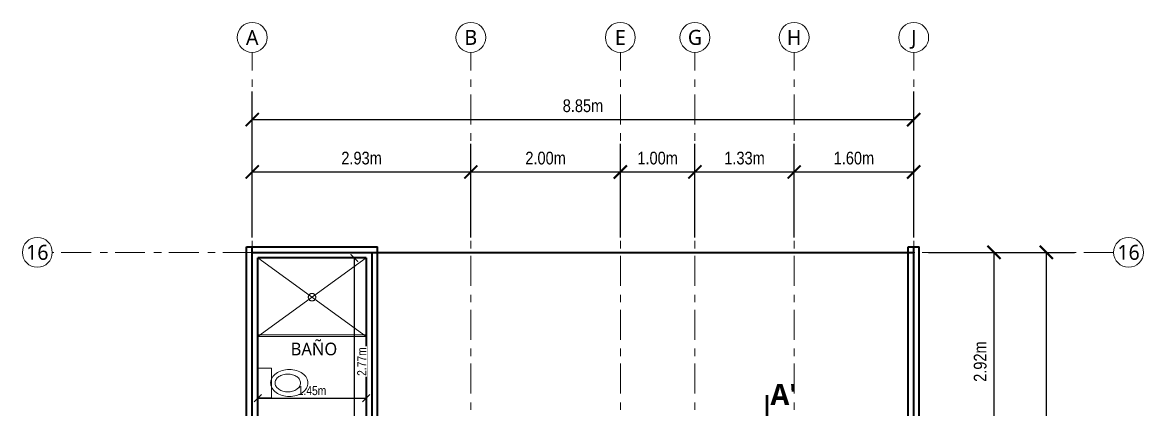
# Model space of a CAD drawing. Header units: metres. Extents: x 28.9 to 123.7, y -14.9 to 30.2.
# Drawn here: x 28.86 to 43.86, y 25.07 to 30.24 of the extents above; entities that cross this region are included whole.
import ezdxf
from ezdxf.enums import TextEntityAlignment as Align

# ---------------------------------------------------------------- set-up
doc = ezdxf.new("R2010")
doc.units = ezdxf.units.M
doc.linetypes.add('EJE', pattern=[0.6, 0.4, -0.08, 0, -0.12])
for name, color, linetype, lineweight in [('001_Muros', 7, 'Continuous', 40), ('002_EjesVerticales', 8, 'EJE', 9), ('006_Mobiliario', 6, 'Continuous', 18), ('007_Textos', 7, 'Continuous', 18), ('008_Cotas', 8, 'Continuous', 13), ('017_LineaDeCorte', 1, 'Continuous', 30)]:
    doc.layers.add(name, color=color, linetype=linetype, lineweight=lineweight)
doc.styles.add('OpenSans', font='OpenSans-Regular.ttf')
doc.styles.add('OpenSans-SemiBold', font='OpenSans-SemiBold.ttf')
doc.styles.add('OpenSansCondensed-Light', font='OpenSansCondensed-Light.ttf')
doc.dimstyles.new('EZDXF', dxfattribs={"dimtxt": 0.25, "dimasz": 0.175, "dimexe": 0.375, "dimexo": 0.125, "dimgap": 0.1, "dimtad": 1, "dimzin": 4, "dimtxsty": 'OpenSansCondensed-Light', "dimblk": 'ARCHTICK', "dimcen": 2.5, "dimazin": 1, "dimtfac": 0.5, "dimtmove": 2, "dimatfit": 3})

# ---------------------------------------------------------------- blocks, each defined once
blk = doc.blocks.new('EJE')
at = {"color": 0, "linetype": 'Continuous'}
blk.add_circle((0, 0), 0.2, dxfattribs=at)
at = {"color": 0, "style": 'OpenSans'}
blk.add_attdef('EJE', text='', height=0.2, dxfattribs=at).set_placement((0, 0), align=Align.MIDDLE_CENTER)
blk = doc.blocks.new('_ARCHTICK')
at = {"color": 0, "linetype": 'ByBlock', "const_width": 0.15}
blk.add_lwpolyline([(-0.5, -0.5), (0.5, 0.5)], dxfattribs=at)
blk = doc.blocks.new('*D39')
at = {"color": 0}
for p, q in [((31.935, 27.368), (31.935, 28.618)), ((34.86, 27.368), (34.86, 28.618)), ((31.935, 28.243), (34.86, 28.243))]:
    blk.add_line(p, q, dxfattribs=at)
at = {"layer": 'Defpoints', "color": 0}
for p in [(31.935, 28.243), (31.935, 27.243), (34.86, 27.243)]:
    blk.add_point(p, dxfattribs=at)
at = {"layer": '008_Cotas', "color": 0, "xscale": 0.175, "yscale": 0.175, "rotation": 180}
blk.add_blockref('_ARCHTICK', (31.935, 28.243), dxfattribs=at)
at = {"layer": '008_Cotas', "color": 0, "xscale": 0.175, "yscale": 0.175}
blk.add_blockref('_ARCHTICK', (34.86, 28.243), dxfattribs=at)
at = {"layer": '008_Cotas', "color": 0, "insert": (33.398, 28.428), "char_height": 0.17, "attachment_point": 5, "style": 'OpenSansCondensed-Light', "bg_fill": 3, "box_fill_scale": 1.1, "bg_fill_color": 1}
blk.add_mtext('2.93m', dxfattribs=at)
blk = doc.blocks.new('MOB_WC_40x70')
at = {"color": 0, "lineweight": -2}
for points in [[(0.2, 0.17), (0.2, 0.35), (-0.2, 0.35), (-0.2, 0.17)], [(0.18, -0.07), (0.179, -0.095), (0.177, -0.119), (0.172, -0.143), (0.166, -0.166), (0.159, -0.188), (0.15, -0.209), (0.139, -0.229), (0.127, -0.247), (0.114, -0.263), (0.1, -0.278), (0.085, -0.29), (0.069, -0.301), (0.052, -0.309), (0.035, -0.315), (0.018, -0.319), (0, -0.32), (-0.018, -0.319), (-0.035, -0.315), (-0.052, -0.309), (-0.069, -0.301), (-0.085, -0.29), (-0.1, -0.278), (-0.114, -0.263), (-0.127, -0.247), (-0.139, -0.229), (-0.15, -0.209), (-0.159, -0.188), (-0.166, -0.166), (-0.172, -0.143), (-0.177, -0.119), (-0.179, -0.095), (-0.18, -0.07), (-0.179, -0.045), (-0.177, -0.021), (-0.172, 0.003), (-0.166, 0.026), (-0.159, 0.048), (-0.15, 0.069), (-0.139, 0.089), (-0.127, 0.107), (-0.114, 0.123), (-0.1, 0.138), (-0.085, 0.15), (-0.069, 0.161), (-0.052, 0.169), (-0.035, 0.175), (-0.018, 0.179), (0, 0.18), (0.018, 0.179), (0.035, 0.175), (0.052, 0.169), (0.069, 0.161), (0.085, 0.15), (0.1, 0.138), (0.114, 0.123), (0.127, 0.107), (0.139, 0.089), (0.15, 0.069), (0.159, 0.048), (0.166, 0.026), (0.172, 0.003), (0.177, -0.021), (0.179, -0.045)], [(0.12, -0.05), (0.119, -0.067), (0.118, -0.083), (0.115, -0.099), (0.111, -0.115), (0.106, -0.13), (0.1, -0.144), (0.093, -0.158), (0.085, -0.17), (0.076, -0.181), (0.067, -0.191), (0.057, -0.2), (0.046, -0.207), (0.035, -0.213), (0.023, -0.217), (0.012, -0.219), (0, -0.22), (-0.012, -0.219), (-0.023, -0.217), (-0.035, -0.213), (-0.046, -0.207), (-0.057, -0.2), (-0.067, -0.191), (-0.076, -0.181), (-0.085, -0.17), (-0.093, -0.158), (-0.1, -0.144), (-0.106, -0.13), (-0.111, -0.115), (-0.115, -0.099), (-0.118, -0.083), (-0.119, -0.067), (-0.12, -0.05), (-0.119, -0.033), (-0.118, -0.017), (-0.115, -0.001), (-0.111, 0.015), (-0.106, 0.03), (-0.1, 0.044), (-0.093, 0.058), (-0.085, 0.07), (-0.076, 0.081), (-0.067, 0.091), (-0.057, 0.1), (-0.046, 0.107), (-0.035, 0.113), (-0.023, 0.117), (-0.012, 0.119), (0, 0.12), (0.012, 0.119), (0.023, 0.117), (0.035, 0.113), (0.046, 0.107), (0.057, 0.1), (0.067, 0.091), (0.076, 0.081), (0.085, 0.07), (0.093, 0.058), (0.1, 0.044), (0.106, 0.03), (0.111, 0.015), (0.115, -0.001), (0.118, -0.017), (0.119, -0.033)]]:
    blk.add_lwpolyline(points, close=True, dxfattribs=at)
blk = doc.blocks.new('MOB_REGADERA_145x105')
for points in [[(0.725, -0.525), (0.725, 0.525), (-0.725, 0.525), (-0.725, -0.525)], [(0.05, 0), (0.05, 0.005), (0.049, 0.01), (0.048, 0.015), (0.046, 0.019), (0.044, 0.024), (0.042, 0.028), (0.039, 0.032), (0.035, 0.035), (0.032, 0.039), (0.028, 0.042), (0.024, 0.044), (0.019, 0.046), (0.015, 0.048), (0.01, 0.049), (0.005, 0.05), (0, 0.05), (-0.005, 0.05), (-0.01, 0.049), (-0.015, 0.048), (-0.019, 0.046), (-0.024, 0.044), (-0.028, 0.042), (-0.032, 0.039), (-0.035, 0.035), (-0.039, 0.032), (-0.042, 0.028), (-0.044, 0.024), (-0.046, 0.019), (-0.048, 0.015), (-0.049, 0.01), (-0.05, 0.005), (-0.05, 0), (-0.05, -0.005), (-0.049, -0.01), (-0.048, -0.015), (-0.046, -0.019), (-0.044, -0.024), (-0.042, -0.028), (-0.039, -0.032), (-0.035, -0.035), (-0.032, -0.039), (-0.028, -0.042), (-0.024, -0.044), (-0.019, -0.046), (-0.015, -0.048), (-0.01, -0.049), (-0.005, -0.05), (0, -0.05), (0.005, -0.05), (0.01, -0.049), (0.015, -0.048), (0.019, -0.046), (0.024, -0.044), (0.028, -0.042), (0.032, -0.039), (0.035, -0.035), (0.039, -0.032), (0.042, -0.028), (0.044, -0.024), (0.046, -0.019), (0.048, -0.015), (0.049, -0.01), (0.05, -0.005)], [(0.725, -0.525), (0.725, -0.505), (-0.725, -0.505), (-0.725, -0.525)]]:
    blk.add_lwpolyline(points, close=True)
for points in [[(-0.725, -0.525), (0.725, 0.525)], [(-0.725, 0.525), (0.725, -0.525)]]:
    blk.add_lwpolyline(points)

msp = doc.modelspace()

# ---------------------------------------------------------------- linework, layer by layer
at = {"layer": '001_Muros'}
for p, q in [((31.86, -0.2), (31.86, 27.243)), ((31.935, -0.2), (31.935, 27.243)), ((33.535, 27.168), (33.535, 24.246)), ((40.785, -0.2), (40.785, 27.243)), ((40.86, -0.2), (40.86, 27.243)), ((33.46, 27.093), (33.46, 24.171))]:
    msp.add_line(p, q, dxfattribs=at)
msp.add_lwpolyline([(33.46, 27.093), (32.01, 27.093)], dxfattribs=at)
at = {"layer": '002_EjesVerticales'}
for p, q in [((31.935, -2.8), (31.935, 29.843)), ((34.86, -2.8), (34.86, 29.843)), ((36.86, -2.8), (36.86, 29.843)), ((37.858, -2.8), (37.858, 29.843)), ((40.785, -2.8), (40.785, 29.843))]:
    msp.add_line(p, q, dxfattribs=at)
at = {"layer": '002_EjesVerticales', "true_color": 0x000000}
msp.add_line((39.185, -2.8), (39.185, 29.843), dxfattribs=at)
at = {"layer": '017_LineaDeCorte', "lineweight": 50}
msp.add_line((38.823, 24.658), (38.823, 25.258), dxfattribs=at)

# ---------------------------------------------------------------- block references
at = {"layer": '002_EjesVerticales'}
for p, values in [((31.935, 30.043), {'EJE': 'A'}), ((34.86, 30.043), {'EJE': 'B'}), ((36.86, 30.043), {'EJE': 'E'}), ((37.858, 30.043), {'EJE': 'G'}), ((40.785, 30.043), {'EJE': 'J'}), ((29.06, 27.168), {'EJE': '16'}), ((43.66, 27.168), {'EJE': '16'})]:
    msp.add_blockref('EJE', p, dxfattribs=at).add_auto_attribs(values)
at = {"layer": '002_EjesVerticales', "color": 18, "true_color": 0x000000}
msp.add_blockref('EJE', (39.185, 30.043), dxfattribs=at).add_auto_attribs({'EJE': 'H'})

# ---------------------------------------------------------------- texts
at = {"layer": '007_Textos', "insert": (32.45, 25.96), "char_height": 0.1688, "attachment_point": 1, "style": 'OpenSans'}
msp.add_mtext_dynamic_manual_height_columns('BAÑO', width=0.04964, gutter_width=0.844, heights=[0], dxfattribs=at)
at = {"layer": '007_Textos', "insert": (39.043, 25.268), "char_height": 0.28, "attachment_point": 5, "style": 'OpenSans-SemiBold'}
msp.add_mtext("A'", dxfattribs=at)

# ---------------------------------------------------------------- next in the draw order: dimensions: what is measured, and where the dimension line sits
at = {"layer": '008_Cotas'}
msp.add_linear_dim(base=(36.86, 28.243), p1=(36.86, 27.243), p2=(37.858, 27.243), dimstyle='EZDXF', override={"dimtxt": 0.17, "dimzin": 0, "dimdsep": 46, "dimpost": '<>m', "dimtix": 1, "dimfxl": 1, "dimtfill": 1}, dxfattribs=at).render()
msp.add_linear_dim(base=(33.3, 27.093), p1=(32.894, 27.093), p2=(32.894, 24.321), angle=90, dimstyle='EZDXF', override={"dimtxt": 0.12, "dimasz": 0.1, "dimexe": 0.05, "dimexo": 0.02, "dimgap": 0.04, "dimrnd": 0.001, "dimzin": 0, "dimdsep": 46, "dimpost": '<>m', "dimtix": 1, "dimtfill": 1}, dxfattribs=at).render()

# ---------------------------------------------------------------- next in the draw order: linework, layer by layer
at = {"layer": '001_Muros'}
msp.add_line((31.935, 27.168), (33.535, 27.168), dxfattribs=at)
msp.add_lwpolyline([(33.535, 27.168), (40.785, 27.168)], dxfattribs=at)

# ---------------------------------------------------------------- next in the draw order: block references
at = {"layer": '006_Mobiliario'}
msp.add_blockref('MOB_REGADERA_145x105', (32.735, 26.568), dxfattribs=at)

# ---------------------------------------------------------------- next in the draw order: dimensions: what is measured, and where the dimension line sits
at = {"layer": '008_Cotas'}
for base, p1, p2, override in [((34.86, 28.243), (34.86, 27.243), (36.86, 27.243), {"dimtxt": 0.17, "dimzin": 0, "dimdsep": 46, "dimpost": '<>m', "dimtix": 1, "dimfxl": 1, "dimtfill": 1}), ((32.01, 25.218), (32.01, 25.218), (33.46, 25.218), {"dimtxt": 0.12, "dimasz": 0.1, "dimexe": 0.05, "dimexo": 0.02, "dimgap": 0.04, "dimrnd": 0.001, "dimzin": 0, "dimdsep": 46, "dimpost": '<>m', "dimtix": 1, "dimtfill": 1})]:
    msp.add_linear_dim(base=base, p1=p1, p2=p2, dimstyle='EZDXF', override=override, dxfattribs=at).render()

# ---------------------------------------------------------------- next in the draw order: linework, layer by layer
at = {"layer": '001_Muros'}
msp.add_line((32.01, 24.321), (32.01, 27.093), dxfattribs=at)

# ---------------------------------------------------------------- next in the draw order: block references
at = {"layer": '006_Mobiliario', "rotation": 90}
msp.add_blockref('MOB_WC_40x70', (32.361, 25.421), dxfattribs=at)

# ---------------------------------------------------------------- next in the draw order: dimensions: what is measured, and where the dimension line sits
at = {"layer": '008_Cotas'}
dim = msp.add_linear_dim(base=(31.935440352, 28.243), p1=(31.935440352, 27.243), p2=(34.860440352, 27.243), dimstyle='EZDXF', override={"dimtxt": 0.17, "dimzin": 0, "dimdsep": 46, "dimpost": '<>m', "dimtix": 1, "dimfxl": 1, "dimtfill": 1}, dxfattribs=at)
dim.commit()
dim.dimension.update_dxf_attribs({"geometry": '*D39', "text_midpoint": (33.397940352, 28.428)})

# ---------------------------------------------------------------- next in the draw order: dimensions: what is measured, and where the dimension line sits
msp.add_linear_dim(base=(31.935, 28.943), p1=(31.935, 27.243), p2=(40.785, 27.243), dimstyle='EZDXF', override={"dimtxt": 0.17, "dimzin": 0, "dimdsep": 46, "dimpost": '<>m', "dimtix": 1, "dimfxl": 1, "dimtfill": 1}, dxfattribs=at).render()

# ---------------------------------------------------------------- next in the draw order: linework, layer by layer
at = {"layer": '001_Muros'}
for p in [(31.86, 27.243), (33.61, 24.171)]:
    msp.add_line(p, (33.61, 27.243), dxfattribs=at)

# ---------------------------------------------------------------- next in the draw order: dimensions: what is measured, and where the dimension line sits
at = {"layer": '008_Cotas'}
msp.add_linear_dim(base=(37.858, 28.243), p1=(37.858, 27.243), p2=(39.185, 27.243), dimstyle='EZDXF', override={"dimtxt": 0.17, "dimzin": 0, "dimdsep": 46, "dimpost": '<>m', "dimtix": 1, "dimfxl": 1, "dimtfill": 1}, dxfattribs=at).render()
msp.add_linear_dim(base=(42.56, -0.125), p1=(40.86, -0.125), p2=(40.86, 27.168), angle=90, dimstyle='EZDXF', override={"dimtxt": 0.17, "dimdec": 2, "dimrnd": 0.001, "dimzin": 0, "dimdsep": 46, "dimpost": '<>m', "dimtix": 1, "dimfxl": 1, "dimtfill": 1}, dxfattribs=at).render()

# ---------------------------------------------------------------- next in the draw order: linework, layer by layer
at = {"layer": '002_EjesVerticales'}
msp.add_line((43.46, 27.168), (29.26, 27.168), dxfattribs=at)

# ---------------------------------------------------------------- next in the draw order: dimensions: what is measured, and where the dimension line sits
at = {"layer": '008_Cotas'}
msp.add_linear_dim(base=(39.185, 28.243), p1=(39.185, 27.243), p2=(40.785, 27.243), dimstyle='EZDXF', override={"dimtxt": 0.17, "dimzin": 0, "dimdsep": 46, "dimpost": '<>m', "dimtix": 1, "dimfxl": 1, "dimtfill": 1}, dxfattribs=at).render()

# ---------------------------------------------------------------- next in the draw order: linework, layer by layer
at = {"layer": '001_Muros'}
for p, q in [((40.71, 24.321), (40.71, 27.243)), ((40.71, 27.243), (40.86, 27.243))]:
    msp.add_line(p, q, dxfattribs=at)

# ---------------------------------------------------------------- next in the draw order: dimensions: what is measured, and where the dimension line sits
at = {"layer": '008_Cotas'}
msp.add_linear_dim(base=(41.86, 24.246), p1=(40.86, 24.246), p2=(40.86, 27.168), angle=90, dimstyle='EZDXF', override={"dimtxt": 0.17, "dimzin": 0, "dimdsep": 46, "dimpost": '<>m', "dimtix": 1, "dimfxl": 1, "dimtfill": 1}, dxfattribs=at).render()

doc.saveas('drawing.dxf')
